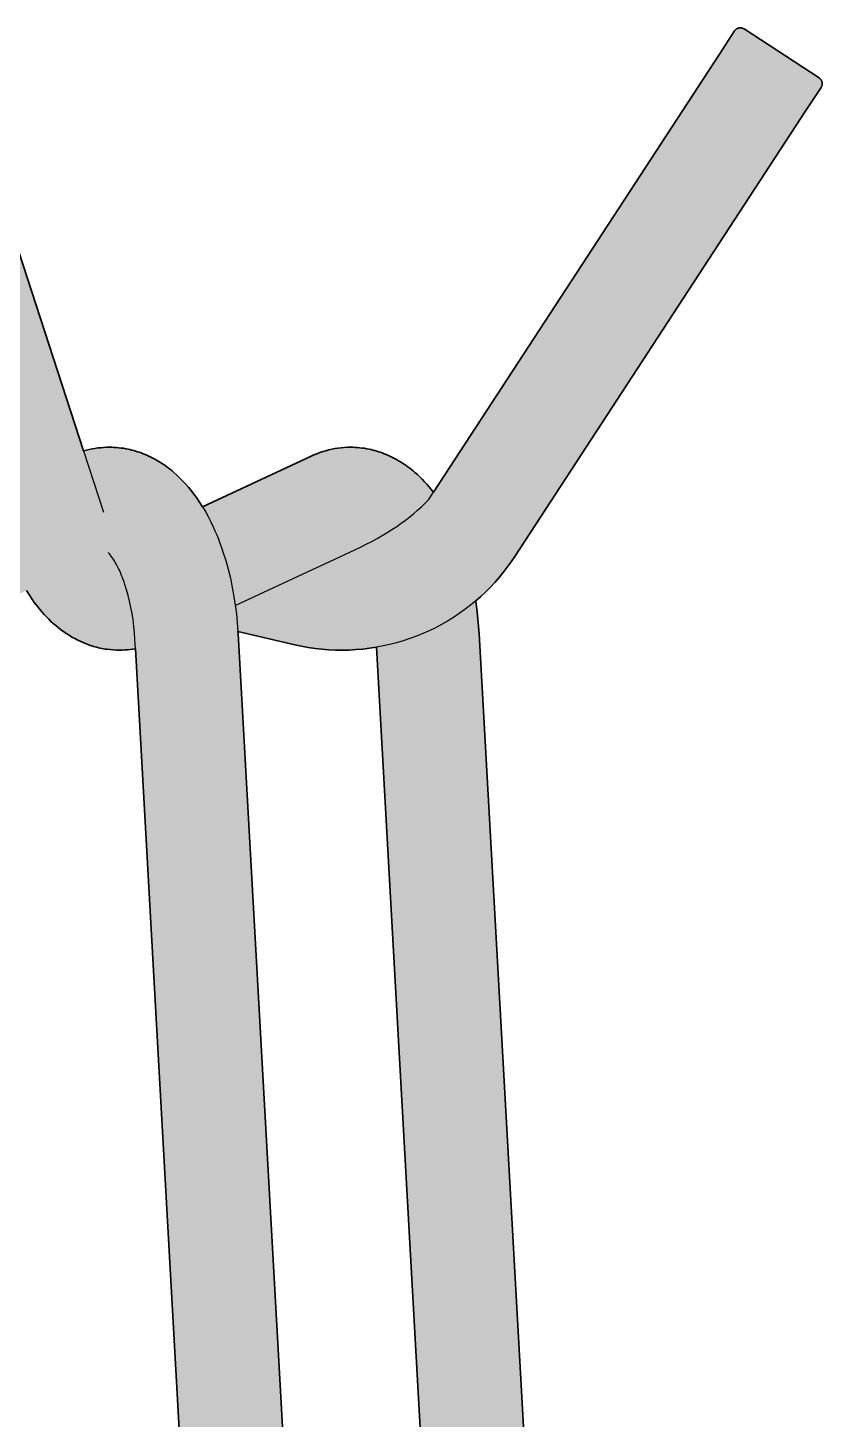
# Model space of a CAD drawing. Header units: millimetres. Extents: x 0 to 1655, y -942 to 1616.
# Drawn here: x 1339.1 to 1569.7, y 1211.6 to 1615.5 of the extents above; entities that cross this region are included whole.
import ezdxf

# ---------------------------------------------------------------- set-up
doc = ezdxf.new("R2010")
doc.units = ezdxf.units.MM
doc.layers.add('Blocks', color=7, linetype='Continuous')
doc.layers.add('Blocks$Fill', color=7, linetype='Continuous', true_color=0xffffff)
doc.layers.add('Blocks$Inner', color=7, linetype='Continuous', lineweight=25, true_color=0x007f00)
doc.layers.add('Blocks$Outline', color=7, linetype='Continuous', lineweight=35, true_color=0xff3f3f)

# ---------------------------------------------------------------- blocks, each defined once
blk = doc.blocks.new('Knit Coat Rack Front')
at = {"layer": 'Blocks$Fill'}
blk.add_hatch(color=256, dxfattribs=at).paths.add_polyline_path([(91.66, 2.02), (91.66, 1.95), (91.66, 1.88), (91.67, 1.81), (91.68, 1.74), (91.69, 1.67), (91.7, 1.61), (91.71, 1.54), (91.73, 1.47), (91.75, 1.41), (91.77, 1.34), (91.8, 1.28), (91.82, 1.21), (91.85, 1.15), (91.88, 1.09), (91.91, 1.03), (91.95, 0.97), (91.98, 0.91), (92.02, 0.86), (92.06, 0.8), (92.1, 0.75), (92.15, 0.69), (92.19, 0.64), (92.24, 0.59), (92.29, 0.54), (92.34, 0.5), (92.39, 0.45), (92.45, 0.41), (92.5, 0.37), (92.56, 0.33), (92.62, 0.29), (92.68, 0.26), (92.74, 0.23), (92.8, 0.2), (92.86, 0.17), (92.92, 0.14), (92.99, 0.12), (93.05, 0.09), (93.12, 0.07), (93.18, 0.06), (93.25, 0.04), (93.32, 0.03), (93.39, 0.02), (93.45, 0.01), (93.52, 0), (93.59, 0), (93.66, 0), (119.82, 0), (119.89, 0), (119.96, 0), (120.03, 0.01), (120.1, 0.02), (120.17, 0.03), (120.24, 0.04), (120.3, 0.06), (120.37, 0.08), (120.44, 0.1), (120.5, 0.12), (120.57, 0.14), (120.63, 0.17), (120.7, 0.2), (120.76, 0.23), (120.82, 0.27), (120.88, 0.3), (120.94, 0.34), (120.99, 0.38), (121.05, 0.42), (121.1, 0.46), (121.16, 0.51), (121.21, 0.56), (121.26, 0.61), (121.3, 0.66), (121.35, 0.71), (121.39, 0.76), (121.44, 0.82), (121.48, 0.87), (121.51, 0.93), (121.55, 0.99), (121.58, 1.05), (121.62, 1.11), (121.65, 1.18), (121.67, 1.24), (121.7, 1.31), (121.72, 1.37), (121.74, 1.44), (121.76, 1.5), (121.78, 1.57), (121.79, 1.64), (121.8, 1.71), (121.81, 1.78), (122.73, 10), (282.38, 1437.11), (282.51, 1438.11), (282.67, 1439.11), (282.87, 1440.1), (283.1, 1441.09), (283.36, 1442.06), (283.66, 1443.03), (283.99, 1443.99), (284.35, 1444.93), (284.74, 1445.87), (285.16, 1446.78), (285.62, 1447.69), (286.1, 1448.58), (286.62, 1449.45), (287.14, 1448.72), (287.67, 1448.01), (288.22, 1447.31), (288.78, 1446.63), (289.39, 1445.92), (290.02, 1445.22), (290.65, 1444.54), (291.31, 1443.88), (291.98, 1443.23), (292.66, 1442.61), (293.36, 1442), (294.07, 1441.41), (294.83, 1440.82), (295.61, 1440.25), (296.4, 1439.7), (297.21, 1439.18), (298.04, 1438.68), (298.88, 1438.21), (299.74, 1437.77), (300.61, 1437.36), (301.52, 1436.96), (301.98, 1436.77), (302.45, 1436.59), (302.91, 1436.42), (303.39, 1436.26), (303.86, 1436.11), (304.34, 1435.96), (304.81, 1435.83), (305.3, 1435.7), (305.78, 1435.58), (306.27, 1435.47), (306.76, 1435.37), (307.25, 1435.28), (307.74, 1435.2), (308.24, 1435.12), (309.13, 1435.02), (310.03, 1434.94), (310.93, 1434.89), (311.83, 1434.88), (312.74, 1434.89), (313.65, 1434.94), (314.56, 1435.02), (315.47, 1435.13), (316.37, 1435.27), (317.26, 1435.44), (318.15, 1435.64), (319.03, 1435.87), (319.9, 1436.13), (320.77, 1436.42), (321.62, 1436.74), (322.46, 1437.09), (323.29, 1437.46), (354.8, 1452.17), (355.67, 1450.8), (356.57, 1449.47), (357.1, 1448.74), (357.64, 1448.02), (358.19, 1447.32), (358.76, 1446.63), (359.37, 1445.92), (359.99, 1445.22), (360.63, 1444.54), (361.28, 1443.88), (361.95, 1443.23), (362.63, 1442.61), (363.33, 1442), (364.04, 1441.41), (364.8, 1440.82), (365.58, 1440.25), (366.38, 1439.7), (367.19, 1439.18), (368.01, 1438.68), (368.85, 1438.21), (369.71, 1437.77), (370.58, 1437.36), (371.49, 1436.96), (371.96, 1436.77), (372.42, 1436.59), (372.89, 1436.42), (373.36, 1436.26), (373.83, 1436.11), (374.31, 1435.96), (374.79, 1435.83), (375.27, 1435.7), (375.75, 1435.58), (376.24, 1435.47), (376.73, 1435.37), (377.22, 1435.28), (377.72, 1435.2), (378.21, 1435.12), (379.11, 1435.02), (380.01, 1434.94), (380.91, 1434.89), (381.81, 1434.88), (382.59, 1434.89), (383.36, 1434.92), (384.14, 1434.98), (384.91, 1435.06), (385.68, 1435.16), (386.45, 1435.29), (466.18, 10), (466.63, 1.89), (466.63, 1.82), (466.64, 1.75), (466.65, 1.68), (466.66, 1.62), (466.68, 1.55), (466.69, 1.48), (466.71, 1.41), (466.73, 1.35), (466.76, 1.28), (466.78, 1.22), (466.81, 1.16), (466.84, 1.1), (466.87, 1.04), (466.91, 0.98), (466.94, 0.92), (466.98, 0.86), (467.02, 0.8), (467.07, 0.75), (467.11, 0.7), (467.15, 0.64), (467.2, 0.59), (467.25, 0.55), (467.3, 0.5), (467.35, 0.46), (467.41, 0.41), (467.46, 0.37), (467.52, 0.33), (467.58, 0.3), (467.64, 0.26), (467.7, 0.23), (467.76, 0.2), (467.82, 0.17), (467.89, 0.14), (467.95, 0.12), (468.02, 0.1), (468.08, 0.08), (468.15, 0.06), (468.22, 0.04), (468.28, 0.03), (468.35, 0.02), (468.42, 0.01), (468.49, 0), (468.56, 0), (468.63, 0), (488.19, 0), (494.67, 0), (494.74, 0), (494.8, 0), (494.87, 0.01), (494.94, 0.02), (495.01, 0.03), (495.08, 0.04), (495.15, 0.06), (495.21, 0.08), (495.28, 0.1), (495.34, 0.12), (495.41, 0.14), (495.47, 0.17), (495.54, 0.2), (495.6, 0.23), (495.66, 0.26), (495.72, 0.3), (495.78, 0.34), (495.83, 0.38), (495.89, 0.42), (495.94, 0.46), (496, 0.51), (496.05, 0.55), (496.1, 0.6), (496.14, 0.65), (496.19, 0.7), (496.23, 0.76), (496.27, 0.81), (496.32, 0.87), (496.35, 0.93), (496.39, 0.98), (496.42, 1.04), (496.46, 1.11), (496.49, 1.17), (496.51, 1.23), (496.54, 1.3), (496.56, 1.36), (496.58, 1.43), (496.6, 1.49), (496.62, 1.56), (496.63, 1.63), (496.64, 1.7), (496.65, 1.77), (496.66, 1.84), (496.66, 1.9), (496.67, 1.97), (496.67, 2.04), (496.66, 2.11), (496.22, 10), (416.26, 1439.62), (416.22, 1440.3), (432.73, 1436.45), (434.67, 1436.03), (436.62, 1435.67), (438.59, 1435.38), (440.56, 1435.16), (442.54, 1435), (444.53, 1434.9), (446.51, 1434.88), (448.5, 1434.91), (450.49, 1435.02), (452.46, 1435.19), (454.44, 1435.42), (456.4, 1435.72), (536.15, 10), (536.6, 1.89), (536.61, 1.82), (536.62, 1.75), (536.63, 1.68), (536.64, 1.62), (536.65, 1.55), (536.67, 1.48), (536.69, 1.41), (536.71, 1.35), (536.73, 1.28), (536.76, 1.22), (536.79, 1.16), (536.82, 1.1), (536.85, 1.04), (536.88, 0.98), (536.92, 0.92), (536.96, 0.86), (537, 0.8), (537.04, 0.75), (537.08, 0.7), (537.13, 0.64), (537.18, 0.59), (537.23, 0.55), (537.28, 0.5), (537.33, 0.46), (537.38, 0.41), (537.44, 0.37), (537.49, 0.33), (537.55, 0.3), (537.61, 0.26), (537.67, 0.23), (537.73, 0.2), (537.8, 0.17), (537.86, 0.14), (537.92, 0.12), (537.99, 0.1), (538.06, 0.08), (538.12, 0.06), (538.19, 0.04), (538.26, 0.03), (538.33, 0.02), (538.39, 0.01), (538.46, 0), (538.53, 0), (538.6, 0), (545.08, 0), (564.64, 0), (564.71, 0), (564.78, 0), (564.85, 0.01), (564.92, 0.02), (564.99, 0.03), (565.05, 0.04), (565.12, 0.06), (565.19, 0.08), (565.25, 0.1), (565.32, 0.12), (565.38, 0.14), (565.45, 0.17), (565.51, 0.2), (565.57, 0.23), (565.63, 0.26), (565.69, 0.3), (565.75, 0.34), (565.81, 0.38), (565.86, 0.42), (565.92, 0.46), (565.97, 0.51), (566.02, 0.55), (566.07, 0.6), (566.12, 0.65), (566.16, 0.7), (566.21, 0.76), (566.25, 0.81), (566.29, 0.87), (566.33, 0.93), (566.36, 0.98), (566.4, 1.04), (566.43, 1.11), (566.46, 1.17), (566.49, 1.23), (566.51, 1.3), (566.54, 1.36), (566.56, 1.43), (566.58, 1.49), (566.59, 1.56), (566.61, 1.63), (566.62, 1.7), (566.63, 1.77), (566.63, 1.84), (566.64, 1.9), (566.64, 1.97), (566.64, 2.04), (566.64, 2.11), (566.2, 10), (486.23, 1439.62), (486, 1442.81), (485.67, 1446), (485.24, 1449.17), (486.68, 1450.44), (488.08, 1451.75), (489.44, 1453.11), (490.75, 1454.5), (492.02, 1455.94), (493.24, 1457.42), (494.41, 1458.94), (495.53, 1460.49), (496.61, 1462.08), (581.11, 1591.52), (585.49, 1598.22), (585.52, 1598.27), (585.56, 1598.33), (585.59, 1598.39), (585.62, 1598.46), (585.65, 1598.52), (585.67, 1598.58), (585.7, 1598.64), (585.72, 1598.71), (585.74, 1598.77), (585.76, 1598.84), (585.77, 1598.91), (585.78, 1598.97), (585.79, 1599.04), (585.8, 1599.11), (585.81, 1599.18), (585.81, 1599.25), (585.81, 1599.31), (585.81, 1599.38), (585.81, 1599.45), (585.8, 1599.52), (585.79, 1599.59), (585.78, 1599.65), (585.77, 1599.72), (585.75, 1599.79), (585.74, 1599.85), (585.72, 1599.92), (585.69, 1599.98), (585.67, 1600.05), (585.64, 1600.11), (585.62, 1600.17), (585.59, 1600.23), (585.55, 1600.29), (585.52, 1600.35), (585.48, 1600.41), (585.44, 1600.47), (585.4, 1600.52), (585.36, 1600.58), (585.32, 1600.63), (585.27, 1600.68), (585.22, 1600.73), (585.17, 1600.77), (585.12, 1600.82), (585.07, 1600.86), (585.02, 1600.91), (584.96, 1600.95), (584.9, 1600.98), (563.13, 1615.2), (562.92, 1615.32), (562.86, 1615.35), (562.8, 1615.37), (562.73, 1615.4), (562.67, 1615.42), (562.6, 1615.44), (562.54, 1615.46), (562.47, 1615.48), (562.4, 1615.49), (562.33, 1615.5), (562.26, 1615.51), (562.2, 1615.52), (562.13, 1615.52), (562.06, 1615.52), (561.99, 1615.52), (561.92, 1615.52), (561.85, 1615.51), (561.78, 1615.51), (561.71, 1615.5), (561.65, 1615.48), (561.58, 1615.47), (561.51, 1615.45), (561.45, 1615.43), (561.38, 1615.41), (561.32, 1615.39), (561.25, 1615.36), (561.19, 1615.33), (561.13, 1615.3), (561.07, 1615.27), (561.01, 1615.23), (560.95, 1615.2), (560.89, 1615.16), (560.83, 1615.12), (560.78, 1615.08), (560.73, 1615.03), (560.68, 1614.99), (560.63, 1614.94), (560.58, 1614.89), (560.53, 1614.84), (560.49, 1614.78), (560.44, 1614.73), (560.4, 1614.67), (560.37, 1614.62), (555.99, 1607.92), (472.97, 1480.75), (472.35, 1481.53), (471.71, 1482.3), (471.06, 1483.04), (470.4, 1483.77), (469.71, 1484.48), (469.01, 1485.17), (468.3, 1485.83), (467.57, 1486.48), (467.08, 1486.9), (466.58, 1487.3), (466.07, 1487.7), (465.55, 1488.09), (465.03, 1488.47), (464.5, 1488.83), (463.96, 1489.19), (463.42, 1489.53), (462.85, 1489.87), (462.27, 1490.2), (461.69, 1490.52), (461.1, 1490.83), (460.5, 1491.12), (459.89, 1491.4), (459.28, 1491.66), (458.66, 1491.91), (458.13, 1492.11), (457.59, 1492.31), (457.05, 1492.49), (456.5, 1492.65), (455.96, 1492.81), (455.4, 1492.96), (454.85, 1493.09), (454.29, 1493.22), (453.62, 1493.35), (452.95, 1493.46), (452.28, 1493.55), (451.61, 1493.63), (450.93, 1493.69), (450.25, 1493.74), (449.57, 1493.77), (448.89, 1493.77), (447.98, 1493.76), (447.07, 1493.71), (446.16, 1493.63), (445.26, 1493.52), (444.36, 1493.38), (443.47, 1493.21), (442.58, 1493.01), (441.7, 1492.78), (440.82, 1492.52), (439.96, 1492.23), (439.11, 1491.91), (438.26, 1491.56), (437.43, 1491.19), (428.78, 1487.15), (405.93, 1476.48), (405.06, 1477.85), (404.16, 1479.18), (403.41, 1480.2), (402.65, 1481.18), (401.87, 1482.14), (401.07, 1483.07), (400.23, 1483.97), (399.38, 1484.84), (398.5, 1485.68), (397.6, 1486.48), (397.1, 1486.9), (396.6, 1487.3), (396.09, 1487.7), (395.58, 1488.09), (395.05, 1488.47), (394.52, 1488.83), (393.99, 1489.19), (393.44, 1489.53), (392.87, 1489.87), (392.3, 1490.2), (391.71, 1490.52), (391.12, 1490.83), (390.52, 1491.12), (389.92, 1491.4), (389.31, 1491.66), (388.69, 1491.91), (388.15, 1492.11), (387.62, 1492.31), (387.08, 1492.49), (386.53, 1492.65), (385.98, 1492.81), (385.43, 1492.96), (384.87, 1493.09), (384.32, 1493.22), (383.65, 1493.35), (382.98, 1493.46), (382.31, 1493.55), (381.63, 1493.63), (380.96, 1493.69), (380.28, 1493.74), (379.6, 1493.77), (378.92, 1493.77), (378.07, 1493.76), (377.23, 1493.72), (376.39, 1493.65), (375.55, 1493.56), (374.72, 1493.44), (373.89, 1493.29), (373.06, 1493.12), (372.24, 1492.92), (371.43, 1492.69), (334.97, 1604.37), (332.79, 1611.07), (332.75, 1611.18), (332.71, 1611.29), (332.67, 1611.4), (332.62, 1611.51), (332.57, 1611.62), (332.52, 1611.72), (332.47, 1611.83), (332.41, 1611.93), (332.36, 1612.03), (332.3, 1612.13), (332.23, 1612.23), (332.17, 1612.33), (332.1, 1612.43), (332.03, 1612.52), (331.96, 1612.62), (331.89, 1612.71), (331.81, 1612.8), (331.73, 1612.89), (331.65, 1612.98), (331.57, 1613.07), (331.48, 1613.15), (331.39, 1613.24), (331.31, 1613.32), (331.22, 1613.4), (331.12, 1613.48), (331.03, 1613.55), (330.93, 1613.63), (330.84, 1613.7), (330.74, 1613.77), (330.64, 1613.85), (330.54, 1613.91), (330.43, 1613.98), (330.23, 1614.11), (330.02, 1614.23), (329.8, 1614.34), (329.58, 1614.45), (329.35, 1614.55), (329.12, 1614.65), (328.89, 1614.74), (328.64, 1614.83), (328.31, 1614.94), (328.05, 1615.02), (327.79, 1615.09), (327.53, 1615.15), (327.26, 1615.21), (326.99, 1615.26), (326.71, 1615.31), (326.43, 1615.36), (326.13, 1615.4), (325.84, 1615.43), (325.53, 1615.46), (325.23, 1615.48), (324.92, 1615.5), (324.61, 1615.51), (323.97, 1615.52), (323.33, 1615.51), (322.68, 1615.48), (322.02, 1615.43), (321.35, 1615.36), (320.67, 1615.27), (319.99, 1615.17), (319.3, 1615.04), (318.62, 1614.89), (317.98, 1614.74), (317.35, 1614.57), (316.72, 1614.39), (316.09, 1614.2), (315.47, 1613.99), (314.85, 1613.77), (314.24, 1613.53), (313.63, 1613.28), (313.04, 1613.02), (312.45, 1612.75), (311.88, 1612.46), (311.32, 1612.17), (310.77, 1611.86), (310.24, 1611.54), (309.72, 1611.22), (309.22, 1610.88), (308.69, 1610.51), (308.19, 1610.13), (307.95, 1609.93), (307.71, 1609.73), (307.48, 1609.53), (307.26, 1609.33), (307.04, 1609.13), (306.82, 1608.92), (306.61, 1608.71), (306.41, 1608.5), (306.22, 1608.29), (306.03, 1608.07), (305.85, 1607.85), (305.68, 1607.63), (305.56, 1607.48), (305.45, 1607.32), (305.29, 1607.09), (305.15, 1606.86), (305.01, 1606.63), (304.88, 1606.4), (304.75, 1606.17), (304.64, 1605.93), (304.53, 1605.69), (304.48, 1605.57), (304.44, 1605.45), (304.36, 1605.25), (304.29, 1605.04), (304.23, 1604.83), (304.2, 1604.72), (304.18, 1604.62), (304.15, 1604.51), (304.13, 1604.4), (304.11, 1604.3), (304.09, 1604.19), (304.08, 1604.08), (304.06, 1603.97), (304.05, 1603.87), (304.04, 1603.76), (304.03, 1603.63), (304.03, 1603.5), (304.02, 1603.38), (304.02, 1603.25), (304.03, 1603.12), (304.03, 1603), (304.04, 1602.87), (304.06, 1602.75), (304.07, 1602.62), (304.09, 1602.5), (304.11, 1602.37), (304.14, 1602.25), (304.17, 1602.13), (304.2, 1602.01), (304.23, 1601.88), (304.27, 1601.76), (306.46, 1595.06), (341.2, 1488.62), (325.83, 1492.2), (323.83, 1492.64), (321.81, 1493), (319.79, 1493.29), (317.75, 1493.52), (315.71, 1493.67), (313.66, 1493.76), (311.61, 1493.77), (309.56, 1493.72), (307.52, 1493.59), (305.48, 1493.4), (303.44, 1493.13), (301.42, 1492.8), (265, 1604.37), (262.81, 1611.07), (262.78, 1611.18), (262.74, 1611.29), (262.69, 1611.4), (262.65, 1611.51), (262.6, 1611.62), (262.55, 1611.72), (262.5, 1611.83), (262.44, 1611.93), (262.38, 1612.03), (262.32, 1612.13), (262.26, 1612.23), (262.19, 1612.33), (262.13, 1612.43), (262.06, 1612.52), (261.99, 1612.62), (261.91, 1612.71), (261.83, 1612.8), (261.76, 1612.89), (261.67, 1612.98), (261.59, 1613.07), (261.51, 1613.15), (261.42, 1613.24), (261.33, 1613.32), (261.24, 1613.4), (261.15, 1613.48), (261.05, 1613.55), (260.96, 1613.63), (260.86, 1613.7), (260.76, 1613.77), (260.66, 1613.85), (260.56, 1613.91), (260.46, 1613.98), (260.25, 1614.11), (260.04, 1614.23), (259.83, 1614.34), (259.61, 1614.45), (259.38, 1614.55), (259.15, 1614.65), (258.91, 1614.74), (258.67, 1614.83), (258.33, 1614.94), (258.08, 1615.02), (257.82, 1615.09), (257.55, 1615.15), (257.28, 1615.21), (257.01, 1615.26), (256.73, 1615.31), (256.45, 1615.36), (256.16, 1615.4), (255.86, 1615.43), (255.56, 1615.46), (255.25, 1615.48), (254.95, 1615.5), (254.63, 1615.51), (254, 1615.52), (253.36, 1615.51), (252.7, 1615.48), (252.04, 1615.43), (251.37, 1615.36), (250.7, 1615.27), (250.02, 1615.17), (249.33, 1615.04), (248.64, 1614.89), (248.01, 1614.74), (247.37, 1614.57), (246.74, 1614.39), (246.12, 1614.2), (245.49, 1613.99), (244.87, 1613.77), (244.26, 1613.53), (243.66, 1613.28), (243.06, 1613.02), (242.48, 1612.75), (241.9, 1612.46), (241.34, 1612.17), (240.79, 1611.86), (240.26, 1611.54), (239.74, 1611.22), (239.25, 1610.88), (238.72, 1610.51), (238.22, 1610.13), (237.97, 1609.93), (237.74, 1609.73), (237.51, 1609.53), (237.28, 1609.33), (237.06, 1609.13), (236.85, 1608.92), (236.64, 1608.71), (236.44, 1608.5), (236.25, 1608.29), (236.06, 1608.07), (235.88, 1607.85), (235.71, 1607.63), (235.59, 1607.48), (235.48, 1607.32), (235.32, 1607.09), (235.17, 1606.86), (235.03, 1606.63), (234.9, 1606.4), (234.78, 1606.17), (234.66, 1605.93), (234.56, 1605.69), (234.51, 1605.57), (234.46, 1605.45), (234.39, 1605.25), (234.32, 1605.04), (234.26, 1604.83), (234.23, 1604.72), (234.2, 1604.62), (234.18, 1604.51), (234.16, 1604.4), (234.14, 1604.3), (234.12, 1604.19), (234.1, 1604.08), (234.09, 1603.97), (234.08, 1603.87), (234.07, 1603.76), (234.06, 1603.63), (234.05, 1603.5), (234.05, 1603.38), (234.05, 1603.25), (234.05, 1603.12), (234.06, 1603), (234.07, 1602.87), (234.08, 1602.75), (234.1, 1602.62), (234.12, 1602.5), (234.14, 1602.37), (234.16, 1602.25), (234.19, 1602.13), (234.22, 1602), (234.26, 1601.88), (234.29, 1601.76), (236.48, 1595.06), (274.02, 1480.06), (272.49, 1478.76), (271.01, 1477.41), (269.57, 1476), (268.18, 1474.55), (266.84, 1473.06), (265.55, 1471.52), (264.32, 1469.94), (263.13, 1468.31), (262.01, 1466.65), (260.93, 1464.96), (259.92, 1463.22), (258.96, 1461.46), (258.07, 1459.66), (257.23, 1457.83), (256.46, 1455.98), (255.75, 1454.1), (255.1, 1452.2), (254.51, 1450.28), (253.99, 1448.34), (253.54, 1446.39), (253.15, 1444.42), (252.82, 1442.44), (252.57, 1440.44), (92.54, 10), (91.67, 2.22), (91.67, 2.15), (91.66, 2.09)], flags=0)
at = {"layer": 'Blocks$Inner'}
for points in [[(354.8, 1452.17), (355.67, 1450.8), (356.57, 1449.47), (357.1, 1448.74), (357.64, 1448.02), (358.19, 1447.32), (358.76, 1446.63), (359.37, 1445.92), (359.99, 1445.22), (360.63, 1444.54), (361.28, 1443.88), (361.95, 1443.23), (362.63, 1442.61), (363.33, 1442), (364.04, 1441.41), (364.8, 1440.82), (365.58, 1440.25), (366.38, 1439.7), (367.19, 1439.18), (368.01, 1438.68), (368.85, 1438.21), (369.71, 1437.77), (370.58, 1437.36), (371.49, 1436.96), (371.96, 1436.77), (372.42, 1436.59), (372.89, 1436.42), (373.36, 1436.26), (373.83, 1436.11), (374.31, 1435.96), (374.79, 1435.83), (375.27, 1435.7), (375.75, 1435.58), (376.24, 1435.47), (376.73, 1435.37), (377.22, 1435.28), (377.72, 1435.2), (378.21, 1435.12), (379.11, 1435.02), (380.01, 1434.94), (380.91, 1434.89), (381.81, 1434.88), (382.59, 1434.89), (383.36, 1434.92), (384.14, 1434.98), (384.91, 1435.06), (385.68, 1435.16), (386.45, 1435.29)], [(334.97, 1604.37), (371.43, 1492.69), (377.23, 1474.93)], [(415.46, 1447.82), (437.82, 1458.26), (441.47, 1459.96), (450.12, 1464), (451.81, 1464.81), (453.45, 1465.62), (455.04, 1466.45), (456.59, 1467.29), (458.08, 1468.15), (459.54, 1469.02), (460.94, 1469.9), (462.3, 1470.8), (463.61, 1471.71), (464.88, 1472.63), (466.09, 1473.57), (467.27, 1474.53), (468.39, 1475.49), (469.47, 1476.47), (470.5, 1477.47), (471.49, 1478.48), (472.97, 1480.75), (555.99, 1607.92), (560.37, 1614.62), (560.4, 1614.67), (560.44, 1614.73), (560.49, 1614.78), (560.53, 1614.84), (560.58, 1614.89), (560.63, 1614.94), (560.68, 1614.99), (560.73, 1615.03), (560.78, 1615.08), (560.83, 1615.12), (560.89, 1615.16), (560.95, 1615.2), (561.01, 1615.23), (561.07, 1615.27), (561.13, 1615.3), (561.19, 1615.33), (561.25, 1615.36), (561.32, 1615.39), (561.38, 1615.41), (561.45, 1615.43), (561.51, 1615.45), (561.58, 1615.47), (561.65, 1615.48), (561.71, 1615.5), (561.78, 1615.51), (561.85, 1615.51), (561.92, 1615.52), (561.99, 1615.52), (562.06, 1615.52), (562.13, 1615.52), (562.2, 1615.52), (562.26, 1615.51), (562.33, 1615.5), (562.4, 1615.49), (562.47, 1615.48), (562.54, 1615.46), (562.6, 1615.44), (562.67, 1615.42), (562.73, 1615.4), (562.8, 1615.37), (562.86, 1615.35), (562.92, 1615.32), (563.13, 1615.2), (584.9, 1600.98), (584.96, 1600.95), (585.02, 1600.91), (585.07, 1600.86), (585.12, 1600.82), (585.17, 1600.77), (585.22, 1600.73), (585.27, 1600.68), (585.32, 1600.63), (585.36, 1600.58), (585.4, 1600.52), (585.44, 1600.47), (585.48, 1600.41), (585.52, 1600.35), (585.55, 1600.29), (585.59, 1600.23), (585.62, 1600.17), (585.64, 1600.11), (585.67, 1600.05), (585.69, 1599.98), (585.72, 1599.92), (585.74, 1599.85), (585.75, 1599.79), (585.77, 1599.72), (585.78, 1599.65), (585.79, 1599.59), (585.8, 1599.52), (585.81, 1599.45), (585.81, 1599.38), (585.81, 1599.31), (585.81, 1599.25), (585.81, 1599.18), (585.8, 1599.11), (585.79, 1599.04), (585.78, 1598.97), (585.77, 1598.91), (585.76, 1598.84), (585.74, 1598.77), (585.72, 1598.71), (585.7, 1598.64), (585.67, 1598.58), (585.65, 1598.52), (585.62, 1598.46), (585.59, 1598.39), (585.56, 1598.33), (585.52, 1598.27), (585.49, 1598.22), (581.11, 1591.52), (496.61, 1462.08), (495.53, 1460.49), (494.41, 1458.94), (493.24, 1457.42), (492.02, 1455.94), (490.75, 1454.5), (489.44, 1453.11), (488.08, 1451.75), (486.68, 1450.44), (485.24, 1449.17), (483.69, 1447.9), (482.09, 1446.67), (480.45, 1445.5), (478.78, 1444.38), (477.07, 1443.33), (475.32, 1442.32), (473.54, 1441.38), (471.73, 1440.5), (469.89, 1439.68), (468.03, 1438.92), (466.14, 1438.23), (464.23, 1437.6), (462.29, 1437.03), (460.35, 1436.53), (458.38, 1436.09), (456.4, 1435.72), (536.15, 10)], [(566.2, 10), (486.23, 1439.62), (486, 1442.81), (485.67, 1446), (485.24, 1449.17)], [(371.43, 1492.69), (372.24, 1492.92), (373.06, 1493.12), (373.89, 1493.29), (374.72, 1493.44), (375.55, 1493.56), (376.39, 1493.65), (377.23, 1493.72), (378.07, 1493.76), (378.92, 1493.77), (379.6, 1493.77), (380.28, 1493.74), (380.96, 1493.69), (381.63, 1493.63), (382.31, 1493.55), (382.98, 1493.46), (383.65, 1493.35), (384.32, 1493.22), (384.87, 1493.09), (385.43, 1492.96), (385.98, 1492.81), (386.53, 1492.65), (387.08, 1492.49), (387.62, 1492.31), (388.15, 1492.11), (388.69, 1491.91), (389.31, 1491.66), (389.92, 1491.4), (390.52, 1491.12), (391.12, 1490.83), (391.71, 1490.52), (392.3, 1490.2), (392.87, 1489.87), (393.44, 1489.53), (393.99, 1489.19), (394.52, 1488.83), (395.05, 1488.47), (395.58, 1488.09), (396.09, 1487.7), (396.6, 1487.3), (397.1, 1486.9), (397.6, 1486.48), (398.5, 1485.68), (399.38, 1484.84), (400.23, 1483.97), (401.07, 1483.07), (401.87, 1482.14), (402.65, 1481.18), (403.41, 1480.2), (404.16, 1479.18), (405.06, 1477.85), (405.93, 1476.48), (406.76, 1475.08), (407.55, 1473.64), (408.31, 1472.16), (409.04, 1470.65), (409.56, 1469.5), (410.06, 1468.32), (410.54, 1467.13), (411.01, 1465.92), (411.45, 1464.69), (411.88, 1463.45), (412.68, 1460.91), (413.39, 1458.36), (414.02, 1455.75), (414.59, 1453.09), (415.07, 1450.39), (415.45, 1447.9), (415.77, 1445.39), (416.02, 1442.85), (416.22, 1440.3), (416.26, 1439.62), (496.22, 10)], [(466.18, 10), (386.45, 1435.29), (386.3, 1437.94), (386.17, 1439.87), (385.99, 1441.77), (385.76, 1443.64), (385.48, 1445.48), (385.15, 1447.3), (384.78, 1449.07), (384.36, 1450.78), (383.91, 1452.41), (383.42, 1453.95), (383.17, 1454.69), (382.91, 1455.41), (382.64, 1456.11), (382.37, 1456.78), (382.1, 1457.43), (381.82, 1458.05), (381.54, 1458.62), (381.27, 1459.17), (380.99, 1459.69), (380.72, 1460.19), (380.45, 1460.65), (380.18, 1461.08), (379.92, 1461.48), (379.66, 1461.86), (379.41, 1462.2), (379.17, 1462.52), (378.94, 1462.8), (378.73, 1463.05), (378.54, 1463.25)], [(405.93, 1476.48), (428.78, 1487.15), (437.43, 1491.19), (438.26, 1491.56), (439.11, 1491.91), (439.96, 1492.23), (440.82, 1492.52), (441.7, 1492.78), (442.58, 1493.01), (443.47, 1493.21), (444.36, 1493.38), (445.26, 1493.52), (446.16, 1493.63), (447.07, 1493.71), (447.98, 1493.76), (448.89, 1493.77), (449.57, 1493.77), (450.25, 1493.74), (450.93, 1493.69), (451.61, 1493.63), (452.28, 1493.55), (452.95, 1493.46), (453.62, 1493.35), (454.29, 1493.22), (454.85, 1493.09), (455.4, 1492.96), (455.96, 1492.81), (456.5, 1492.65), (457.05, 1492.49), (457.59, 1492.31), (458.13, 1492.11), (458.66, 1491.91), (459.28, 1491.66), (459.89, 1491.4), (460.5, 1491.12), (461.1, 1490.83), (461.69, 1490.52), (462.27, 1490.2), (462.85, 1489.87), (463.42, 1489.53), (463.96, 1489.19), (464.5, 1488.83), (465.03, 1488.47), (465.55, 1488.09), (466.07, 1487.7), (466.58, 1487.3), (467.08, 1486.9), (467.57, 1486.48), (468.3, 1485.83), (469.01, 1485.17), (469.71, 1484.48), (470.4, 1483.77), (471.06, 1483.04), (471.71, 1482.3), (472.35, 1481.53), (472.97, 1480.75)], [(456.4, 1435.72), (454.44, 1435.42), (452.46, 1435.19), (450.49, 1435.02), (448.5, 1434.91), (446.51, 1434.88), (444.53, 1434.9), (442.54, 1435), (440.56, 1435.16), (438.59, 1435.38), (436.62, 1435.67), (434.67, 1436.03), (432.73, 1436.45), (416.22, 1440.3)]]:
    blk.add_lwpolyline(points, dxfattribs=at)
at = {"layer": 'Blocks$Outline'}
for points in [[(560.37, 1614.62), (555.99, 1607.92)], [(560.4, 1614.67), (560.37, 1614.62)], [(560.44, 1614.73), (560.4, 1614.67)], [(560.49, 1614.78), (560.44, 1614.73)], [(560.53, 1614.84), (560.49, 1614.78)], [(560.58, 1614.89), (560.53, 1614.84)], [(560.63, 1614.94), (560.58, 1614.89)], [(560.68, 1614.99), (560.63, 1614.94)], [(560.73, 1615.03), (560.68, 1614.99)], [(560.78, 1615.08), (560.73, 1615.03)], [(560.83, 1615.12), (560.78, 1615.08)], [(560.89, 1615.16), (560.83, 1615.12)], [(560.95, 1615.2), (560.89, 1615.16)], [(561.01, 1615.23), (560.95, 1615.2)], [(561.07, 1615.27), (561.01, 1615.23)], [(561.13, 1615.3), (561.07, 1615.27)], [(561.19, 1615.33), (561.13, 1615.3)], [(561.25, 1615.36), (561.19, 1615.33)], [(561.32, 1615.39), (561.25, 1615.36)], [(561.38, 1615.41), (561.32, 1615.39)], [(561.45, 1615.43), (561.38, 1615.41)], [(561.51, 1615.45), (561.45, 1615.43)], [(561.58, 1615.47), (561.51, 1615.45)], [(561.65, 1615.48), (561.58, 1615.47)], [(561.71, 1615.5), (561.65, 1615.48)], [(561.78, 1615.51), (561.71, 1615.5)], [(561.85, 1615.51), (561.78, 1615.51)], [(561.92, 1615.52), (561.85, 1615.51)], [(561.99, 1615.52), (561.92, 1615.52)], [(562.06, 1615.52), (561.99, 1615.52)], [(562.13, 1615.52), (562.06, 1615.52)], [(562.2, 1615.52), (562.13, 1615.52)], [(562.26, 1615.51), (562.2, 1615.52)], [(562.33, 1615.5), (562.26, 1615.51)], [(562.4, 1615.49), (562.33, 1615.5)], [(562.47, 1615.48), (562.4, 1615.49)], [(562.54, 1615.46), (562.47, 1615.48)], [(562.6, 1615.44), (562.54, 1615.46)], [(562.67, 1615.42), (562.6, 1615.44)], [(562.73, 1615.4), (562.67, 1615.42)], [(562.8, 1615.37), (562.73, 1615.4)], [(562.86, 1615.35), (562.8, 1615.37)], [(562.92, 1615.32), (562.86, 1615.35)], [(563.13, 1615.2), (562.92, 1615.32)], [(584.9, 1600.98), (563.13, 1615.2)], [(555.99, 1607.92), (472.97, 1480.75)], [(371.43, 1492.69), (334.97, 1604.37)], [(584.96, 1600.95), (584.9, 1600.98)], [(585.02, 1600.91), (584.96, 1600.95)], [(585.07, 1600.86), (585.02, 1600.91)], [(585.12, 1600.82), (585.07, 1600.86)], [(585.17, 1600.77), (585.12, 1600.82)], [(585.22, 1600.73), (585.17, 1600.77)], [(585.27, 1600.68), (585.22, 1600.73)], [(585.32, 1600.63), (585.27, 1600.68)], [(585.36, 1600.58), (585.32, 1600.63)], [(585.4, 1600.52), (585.36, 1600.58)], [(585.44, 1600.47), (585.4, 1600.52)], [(585.48, 1600.41), (585.44, 1600.47)], [(585.52, 1600.35), (585.48, 1600.41)], [(585.55, 1600.29), (585.52, 1600.35)], [(585.59, 1600.23), (585.55, 1600.29)], [(585.62, 1600.17), (585.59, 1600.23)], [(585.64, 1600.11), (585.62, 1600.17)], [(585.67, 1600.05), (585.64, 1600.11)], [(585.69, 1599.98), (585.67, 1600.05)], [(585.72, 1599.92), (585.69, 1599.98)], [(585.74, 1599.85), (585.72, 1599.92)], [(585.75, 1599.79), (585.74, 1599.85)], [(585.77, 1599.72), (585.75, 1599.79)], [(585.78, 1599.65), (585.77, 1599.72)], [(585.79, 1599.59), (585.78, 1599.65)], [(585.8, 1599.52), (585.79, 1599.59)], [(585.81, 1599.45), (585.8, 1599.52)], [(585.81, 1599.38), (585.81, 1599.45)], [(585.81, 1599.31), (585.81, 1599.38)], [(581.11, 1591.52), (585.49, 1598.22)], [(585.49, 1598.22), (585.52, 1598.27)], [(585.52, 1598.27), (585.56, 1598.33)], [(585.56, 1598.33), (585.59, 1598.39)], [(585.59, 1598.39), (585.62, 1598.46)], [(585.62, 1598.46), (585.65, 1598.52)], [(585.65, 1598.52), (585.67, 1598.58)], [(585.67, 1598.58), (585.7, 1598.64)], [(585.7, 1598.64), (585.72, 1598.71)], [(585.72, 1598.71), (585.74, 1598.77)], [(585.74, 1598.77), (585.76, 1598.84)], [(585.76, 1598.84), (585.77, 1598.91)], [(585.77, 1598.91), (585.78, 1598.97)], [(585.78, 1598.97), (585.79, 1599.04)], [(585.79, 1599.04), (585.8, 1599.11)], [(585.8, 1599.11), (585.81, 1599.18)], [(585.81, 1599.25), (585.81, 1599.31)], [(585.81, 1599.18), (585.81, 1599.25)], [(496.61, 1462.08), (581.11, 1591.52)], [(372.24, 1492.92), (371.43, 1492.69)], [(373.06, 1493.12), (372.24, 1492.92)], [(373.89, 1493.29), (373.06, 1493.12)], [(374.72, 1493.44), (373.89, 1493.29)], [(375.55, 1493.56), (374.72, 1493.44)], [(376.39, 1493.65), (375.55, 1493.56)], [(377.23, 1493.72), (376.39, 1493.65)], [(378.07, 1493.76), (377.23, 1493.72)], [(378.92, 1493.77), (378.07, 1493.76)], [(379.6, 1493.77), (378.92, 1493.77)], [(380.28, 1493.74), (379.6, 1493.77)], [(380.96, 1493.69), (380.28, 1493.74)], [(381.63, 1493.63), (380.96, 1493.69)], [(382.31, 1493.55), (381.63, 1493.63)], [(382.98, 1493.46), (382.31, 1493.55)], [(383.65, 1493.35), (382.98, 1493.46)], [(384.32, 1493.22), (383.65, 1493.35)], [(384.87, 1493.09), (384.32, 1493.22)], [(385.43, 1492.96), (384.87, 1493.09)], [(385.98, 1492.81), (385.43, 1492.96)], [(386.53, 1492.65), (385.98, 1492.81)], [(387.08, 1492.49), (386.53, 1492.65)], [(387.62, 1492.31), (387.08, 1492.49)], [(388.15, 1492.11), (387.62, 1492.31)], [(388.69, 1491.91), (388.15, 1492.11)], [(389.31, 1491.66), (388.69, 1491.91)], [(389.92, 1491.4), (389.31, 1491.66)], [(390.52, 1491.12), (389.92, 1491.4)], [(391.12, 1490.83), (390.52, 1491.12)], [(391.71, 1490.52), (391.12, 1490.83)], [(392.3, 1490.2), (391.71, 1490.52)], [(437.43, 1491.19), (428.78, 1487.15)], [(438.26, 1491.56), (437.43, 1491.19)], [(439.11, 1491.91), (438.26, 1491.56)], [(439.96, 1492.23), (439.11, 1491.91)], [(440.82, 1492.52), (439.96, 1492.23)], [(441.7, 1492.78), (440.82, 1492.52)], [(442.58, 1493.01), (441.7, 1492.78)], [(443.47, 1493.21), (442.58, 1493.01)], [(444.36, 1493.38), (443.47, 1493.21)], [(445.26, 1493.52), (444.36, 1493.38)], [(446.16, 1493.63), (445.26, 1493.52)], [(447.07, 1493.71), (446.16, 1493.63)], [(447.98, 1493.76), (447.07, 1493.71)], [(448.89, 1493.77), (447.98, 1493.76)], [(449.57, 1493.77), (448.89, 1493.77)], [(450.25, 1493.74), (449.57, 1493.77)], [(450.93, 1493.69), (450.25, 1493.74)], [(451.61, 1493.63), (450.93, 1493.69)], [(452.28, 1493.55), (451.61, 1493.63)], [(452.95, 1493.46), (452.28, 1493.55)], [(453.62, 1493.35), (452.95, 1493.46)], [(454.29, 1493.22), (453.62, 1493.35)], [(454.85, 1493.09), (454.29, 1493.22)], [(455.4, 1492.96), (454.85, 1493.09)], [(455.96, 1492.81), (455.4, 1492.96)], [(456.5, 1492.65), (455.96, 1492.81)], [(457.05, 1492.49), (456.5, 1492.65)], [(457.59, 1492.31), (457.05, 1492.49)], [(458.13, 1492.11), (457.59, 1492.31)], [(458.66, 1491.91), (458.13, 1492.11)], [(459.28, 1491.66), (458.66, 1491.91)], [(459.89, 1491.4), (459.28, 1491.66)], [(460.5, 1491.12), (459.89, 1491.4)], [(461.1, 1490.83), (460.5, 1491.12)], [(461.69, 1490.52), (461.1, 1490.83)], [(462.27, 1490.2), (461.69, 1490.52)], [(392.87, 1489.87), (392.3, 1490.2)], [(393.44, 1489.53), (392.87, 1489.87)], [(393.99, 1489.19), (393.44, 1489.53)], [(394.52, 1488.83), (393.99, 1489.19)], [(395.05, 1488.47), (394.52, 1488.83)], [(395.58, 1488.09), (395.05, 1488.47)], [(396.09, 1487.7), (395.58, 1488.09)], [(396.6, 1487.3), (396.09, 1487.7)], [(397.1, 1486.9), (396.6, 1487.3)], [(397.6, 1486.48), (397.1, 1486.9)], [(398.5, 1485.68), (397.6, 1486.48)], [(428.78, 1487.15), (405.93, 1476.48)], [(462.85, 1489.87), (462.27, 1490.2)], [(463.42, 1489.53), (462.85, 1489.87)], [(463.96, 1489.19), (463.42, 1489.53)], [(464.5, 1488.83), (463.96, 1489.19)], [(465.03, 1488.47), (464.5, 1488.83)], [(465.55, 1488.09), (465.03, 1488.47)], [(466.07, 1487.7), (465.55, 1488.09)], [(466.58, 1487.3), (466.07, 1487.7)], [(467.08, 1486.9), (466.58, 1487.3)], [(467.57, 1486.48), (467.08, 1486.9)], [(468.3, 1485.83), (467.57, 1486.48)], [(399.38, 1484.84), (398.5, 1485.68)], [(400.23, 1483.97), (399.38, 1484.84)], [(401.07, 1483.07), (400.23, 1483.97)], [(401.87, 1482.14), (401.07, 1483.07)], [(469.01, 1485.17), (468.3, 1485.83)], [(469.71, 1484.48), (469.01, 1485.17)], [(470.4, 1483.77), (469.71, 1484.48)], [(471.06, 1483.04), (470.4, 1483.77)], [(471.71, 1482.3), (471.06, 1483.04)], [(472.35, 1481.53), (471.71, 1482.3)], [(402.65, 1481.18), (401.87, 1482.14)], [(403.41, 1480.2), (402.65, 1481.18)], [(404.16, 1479.18), (403.41, 1480.2)], [(405.06, 1477.85), (404.16, 1479.18)], [(472.97, 1480.75), (472.35, 1481.53)], [(405.93, 1476.48), (405.06, 1477.85)], [(495.53, 1460.49), (496.61, 1462.08)], [(493.24, 1457.42), (494.41, 1458.94)], [(494.41, 1458.94), (495.53, 1460.49)], [(489.44, 1453.11), (490.75, 1454.5)], [(490.75, 1454.5), (492.02, 1455.94)], [(492.02, 1455.94), (493.24, 1457.42)], [(354.8, 1452.17), (355.67, 1450.8)], [(355.67, 1450.8), (356.57, 1449.47)], [(485.24, 1449.17), (486.68, 1450.44)], [(486.68, 1450.44), (488.08, 1451.75)], [(488.08, 1451.75), (489.44, 1453.11)], [(356.57, 1449.47), (357.1, 1448.74)], [(357.1, 1448.74), (357.64, 1448.02)], [(357.64, 1448.02), (358.19, 1447.32)], [(358.19, 1447.32), (358.76, 1446.63)], [(358.76, 1446.63), (359.37, 1445.92)], [(359.37, 1445.92), (359.99, 1445.22)], [(485.67, 1446), (485.24, 1449.17)], [(486, 1442.81), (485.67, 1446)], [(359.99, 1445.22), (360.63, 1444.54)], [(360.63, 1444.54), (361.28, 1443.88)], [(361.28, 1443.88), (361.95, 1443.23)], [(361.95, 1443.23), (362.63, 1442.61)], [(362.63, 1442.61), (363.33, 1442)], [(363.33, 1442), (364.04, 1441.41)], [(486.23, 1439.62), (486, 1442.81)], [(364.04, 1441.41), (364.8, 1440.82)], [(364.8, 1440.82), (365.58, 1440.25)], [(365.58, 1440.25), (366.38, 1439.7)], [(366.38, 1439.7), (367.19, 1439.18)], [(367.19, 1439.18), (368.01, 1438.68)], [(368.01, 1438.68), (368.85, 1438.21)], [(368.85, 1438.21), (369.71, 1437.77)], [(416.26, 1439.62), (416.22, 1440.3)], [(416.22, 1440.3), (432.73, 1436.45)], [(496.22, 10), (416.26, 1439.62)], [(566.2, 10), (486.23, 1439.62)], [(369.71, 1437.77), (370.58, 1437.36)], [(370.58, 1437.36), (371.49, 1436.96)], [(371.49, 1436.96), (371.96, 1436.77)], [(371.96, 1436.77), (372.42, 1436.59)], [(372.42, 1436.59), (372.89, 1436.42)], [(372.89, 1436.42), (373.36, 1436.26)], [(373.36, 1436.26), (373.83, 1436.11)], [(373.83, 1436.11), (374.31, 1435.96)], [(374.31, 1435.96), (374.79, 1435.83)], [(374.79, 1435.83), (375.27, 1435.7)], [(375.27, 1435.7), (375.75, 1435.58)], [(375.75, 1435.58), (376.24, 1435.47)], [(376.24, 1435.47), (376.73, 1435.37)], [(376.73, 1435.37), (377.22, 1435.28)], [(377.22, 1435.28), (377.72, 1435.2)], [(377.72, 1435.2), (378.21, 1435.12)], [(378.21, 1435.12), (379.11, 1435.02)], [(379.11, 1435.02), (380.01, 1434.94)], [(380.01, 1434.94), (380.91, 1434.89)], [(380.91, 1434.89), (381.81, 1434.88)], [(381.81, 1434.88), (382.59, 1434.89)], [(382.59, 1434.89), (383.36, 1434.92)], [(383.36, 1434.92), (384.14, 1434.98)], [(384.14, 1434.98), (384.91, 1435.06)], [(384.91, 1435.06), (385.68, 1435.16)], [(385.68, 1435.16), (386.45, 1435.29)], [(386.45, 1435.29), (466.18, 10)], [(432.73, 1436.45), (434.67, 1436.03)], [(434.67, 1436.03), (436.62, 1435.67)], [(436.62, 1435.67), (438.59, 1435.38)], [(438.59, 1435.38), (440.56, 1435.16)], [(440.56, 1435.16), (442.54, 1435)], [(442.54, 1435), (444.53, 1434.9)], [(444.53, 1434.9), (446.51, 1434.88)], [(446.51, 1434.88), (448.5, 1434.91)], [(448.5, 1434.91), (450.49, 1435.02)], [(450.49, 1435.02), (452.46, 1435.19)], [(452.46, 1435.19), (454.44, 1435.42)], [(454.44, 1435.42), (456.4, 1435.72)], [(456.4, 1435.72), (536.15, 10)]]:
    blk.add_lwpolyline(points, dxfattribs=at)

msp = doc.modelspace()

# ---------------------------------------------------------------- block references
at = {"layer": 'Blocks'}
msp.add_blockref('Knit Coat Rack Front', (983.91, 0), dxfattribs=at)

doc.saveas('drawing.dxf')
